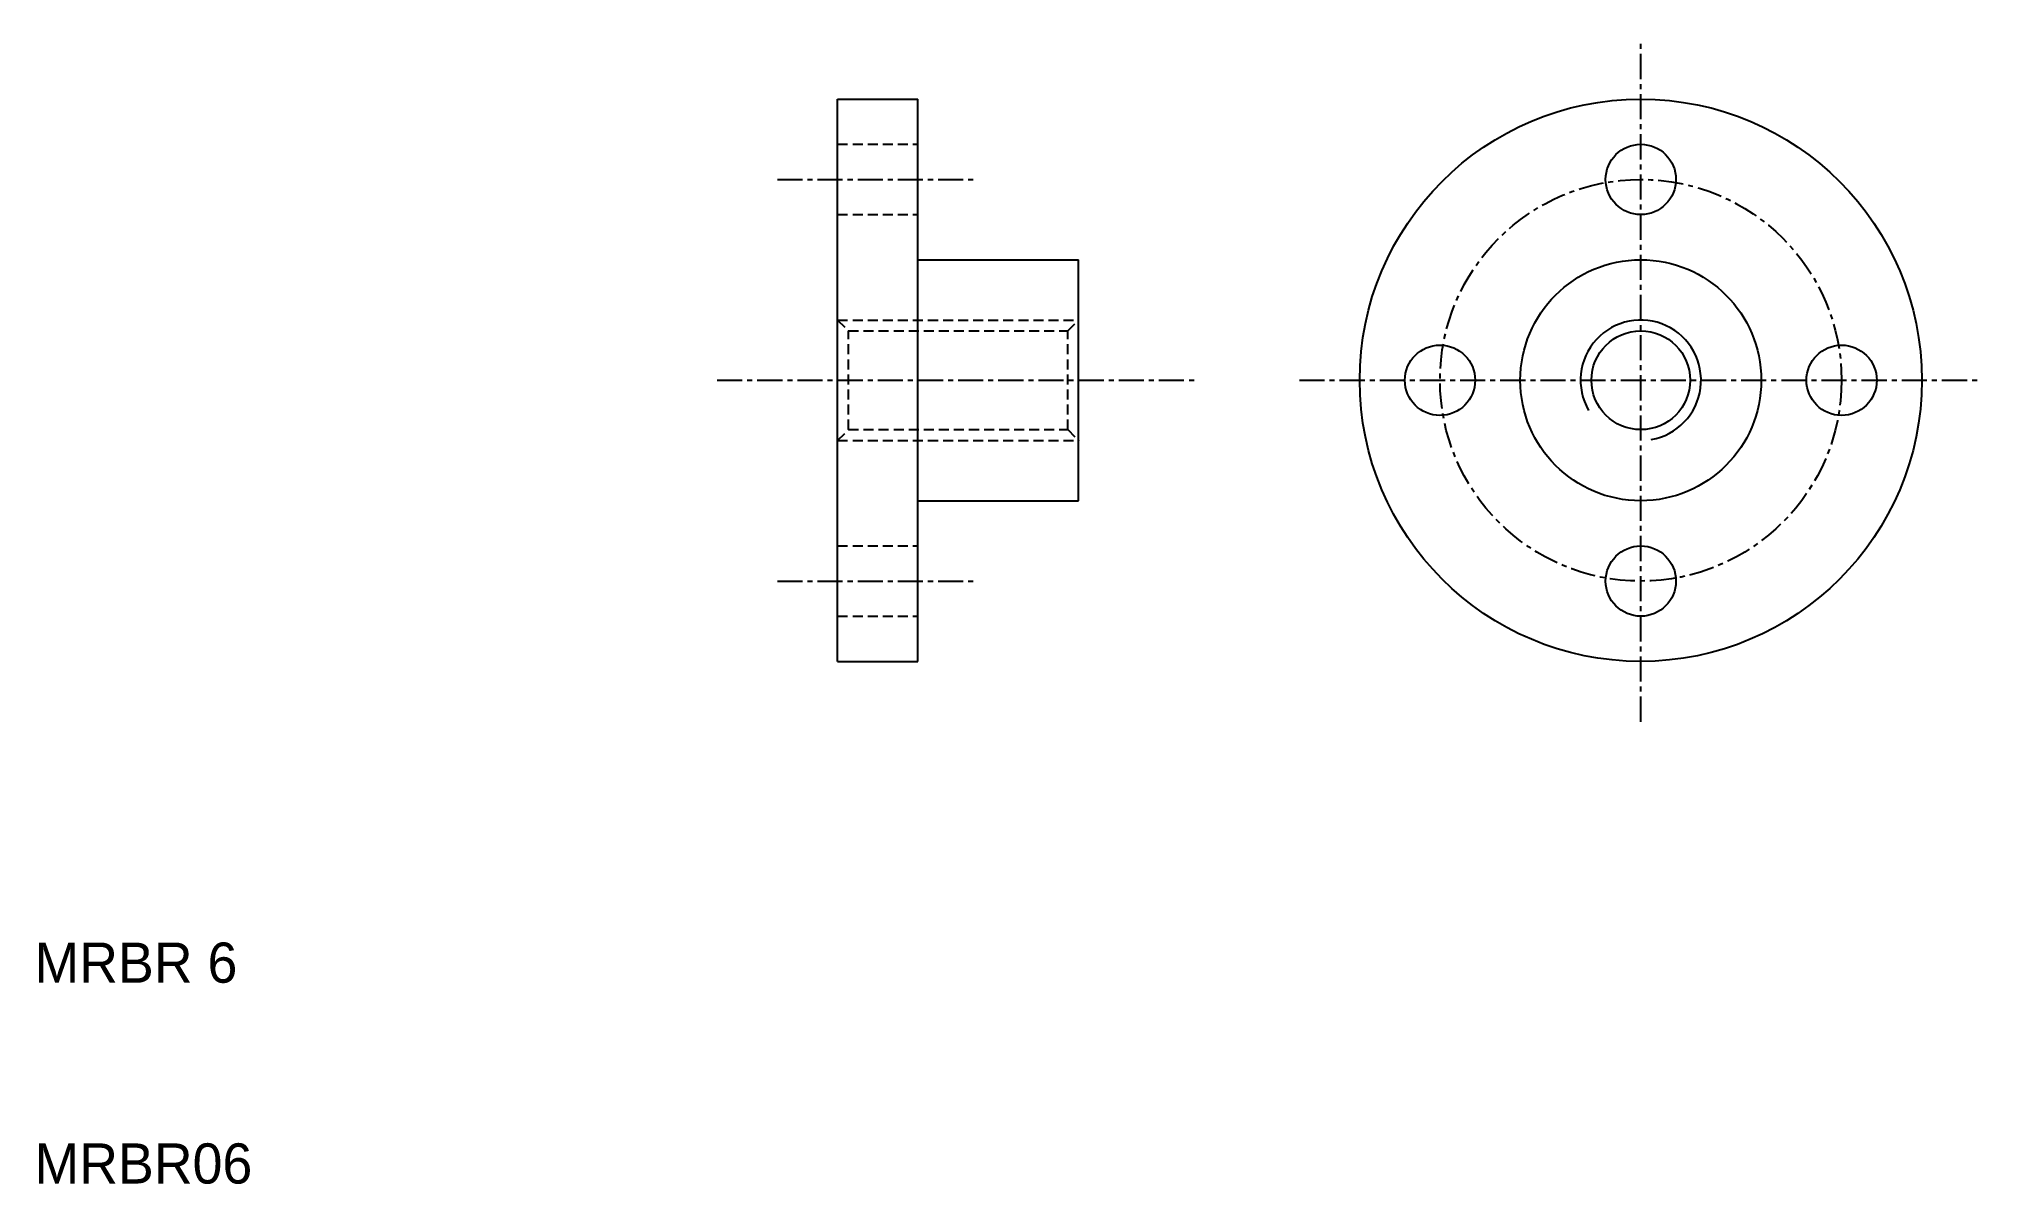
# Model space of a CAD drawing. Extents: x 10.2 to 107, y 10 to 67.
import ezdxf

# ---------------------------------------------------------------- set-up
doc = ezdxf.new("R2010")
doc.units = 0
doc.linetypes.add('CENTER', pattern=[2, 1.25, -0.25, 0.25, -0.25])
doc.linetypes.add('DASHED', pattern=[0.75, 0.5, -0.25])
doc.layers.get('0').update_dxf_attribs({"linetype": 'CONTINUOUS'})
doc.layers.add('CENTER', color=1, linetype='CENTER')

msp = doc.modelspace()

# ---------------------------------------------------------------- linework, layer by layer
at = {"color": 7, "linetype": 'CONTINUOUS'}
for p, q in [((50, 36), (50, 64)), ((50, 64), (54, 64)), ((54, 56), (54, 64)), ((54, 44), (54, 56)), ((54, 56), (62, 56)), ((62, 44), (62, 56)), ((54, 44), (62, 44)), ((54, 36), (54, 44)), ((50, 36), (54, 36))]:
    msp.add_line(p, q, dxfattribs=at)
at = {"color": 3, "linetype": 'DASHED'}
for p, q in [((50, 61.75), (54, 61.75)), ((50, 58.25), (54, 58.25)), ((50, 53), (62, 53)), ((50, 53), (50.5415, 52.4585)), ((50.5415, 52.4585), (61.4585, 52.4585)), ((50.5415, 47.5415), (50.5415, 52.4585)), ((61.4585, 52.4585), (62, 53)), ((61.4585, 47.5415), (61.4585, 52.4585)), ((50, 47), (50.5415, 47.5415)), ((50.5415, 47.5415), (61.4585, 47.5415)), ((61.4585, 47.5415), (62, 47)), ((50, 47), (62, 47)), ((50, 41.75), (54, 41.75)), ((50, 38.25), (54, 38.25))]:
    msp.add_line(p, q, dxfattribs=at)
at = {"color": 7, "linetype": 'CONTINUOUS'}
for centre, radius in [((90, 50), 14), ((90, 60), 1.75), ((90, 50), 6), ((90, 50), 2.4585), ((80, 50), 1.75), ((100, 50), 1.75), ((90, 40), 1.75)]:
    msp.add_circle(centre, radius, dxfattribs=at)
at = {"color": 3, "linetype": 'CONTINUOUS'}
msp.add_arc((90, 50), 3, 280, 210, dxfattribs=at)
at = {"layer": 'CENTER', "color": 1, "linetype": 'CENTER'}
for p, q in [((90, 33), (90, 67)), ((47, 60), (57, 60)), ((44, 50), (68, 50)), ((73, 50), (107, 50)), ((47, 40), (57, 40))]:
    msp.add_line(p, q, dxfattribs=at)
msp.add_circle((90, 50), 10, dxfattribs=at)

# ---------------------------------------------------------------- texts
at = {"color": 7, "linetype": 'CONTINUOUS'}
for s, p in [('MRBR 6', (10, 20)), ('MRBR06', (10, 10))]:
    msp.add_text(s, height=2, dxfattribs=at).set_placement(p)

doc.saveas('drawing.dxf')
